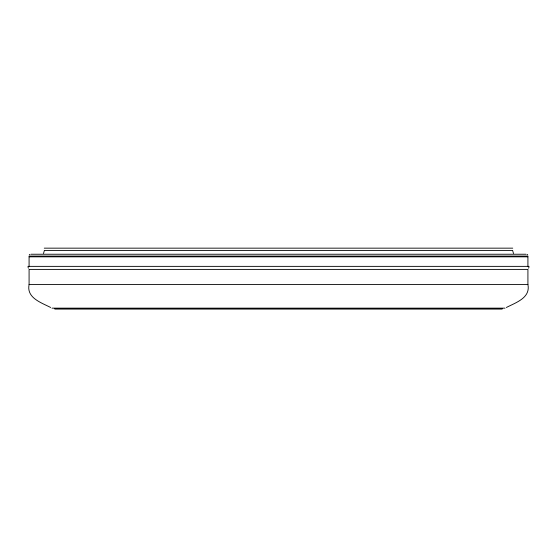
<?xml version="1.0" encoding="UTF-8"?>
<svg xmlns="http://www.w3.org/2000/svg" width="557" height="557" viewBox="0 0 557 557"><rect width="100%" height="100%" fill="white"/><g stroke="black" fill="none" stroke-linecap="round" stroke-linejoin="round"><path stroke-width="0.84" d="M50.638 307.485C41.413 302.681 26.304 297.981 29.082 284.571L29.082 269.4L527.918 269.4L527.918 284.571C530.696 297.981 515.587 302.681 506.362 307.485M44.205 251.116L43.495 253.47M528.955 267.318L528.551 268.216M29.27 254.883L29.911 254.354M44.254 248.157L512.746 248.157M44.233 250.497L512.767 250.497M30.941 254.236L526.059 254.236M29.089 256.088L527.911 256.088M29.082 256.436L527.918 256.436M29.082 256.826L527.918 256.826M27.85 266.364L529.15 266.364M29.082 284.571L527.918 284.571M51.989 308.146L505.011 308.146M54.593 308.822L502.407 308.822M54.885 308.836L502.115 308.836M527.089 254.354L527.73 254.883M513.505 253.47L512.795 251.116M28.449 268.216L28.045 267.318M527.918 257.257L527.918 266.364M29.082 257.257L29.082 266.364"/></g></svg>
